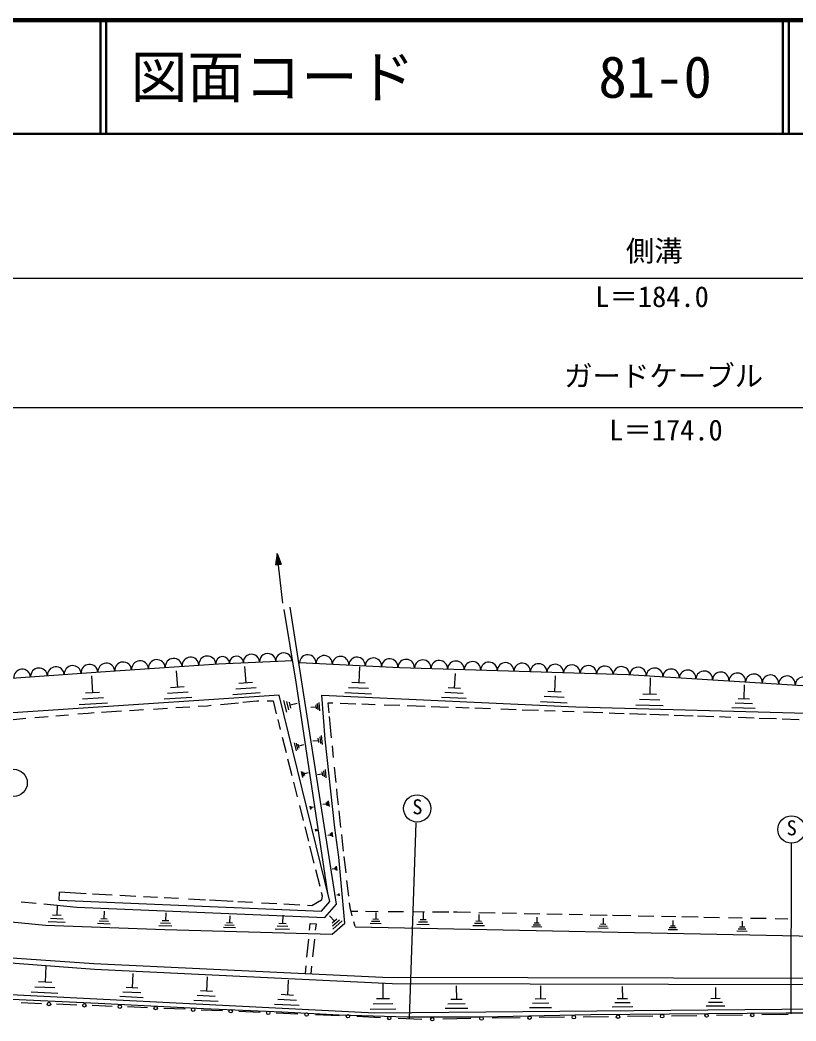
# Model space of a CAD drawing. Units: millimetres, scale not verified. Extents: x 40000 to 680000, y 20000 to 380000.
# Drawn here: x 110661 to 178894, y 292026 to 380000 of the extents above; entities that cross this region are included whole.
import ezdxf
from ezdxf.enums import TextEntityAlignment as Align

# ---------------------------------------------------------------- set-up
doc = ezdxf.new("R2010")
doc.units = ezdxf.units.MM
doc.header["$LTSCALE"] = 1000
for name, color, linetype, lineweight in [('M-BGD', 7, 'Continuous', 25), ('M-STR-STR3', 7, 'Continuous', 25), ('M-STR-STRC', 7, 'Continuous', 25), ('M-TTL', 2, 'Continuous', 140), ('M-TTL-LINE', 7, 'Continuous', 50), ('M-TTL-TXT', 7, 'Continuous', 13)]:
    doc.layers.add(name, color=color, linetype=linetype, lineweight=lineweight)
doc.styles.add('ＭＳ ゴシック', font='')
doc.styles.get('ＭＳ ゴシック').set_extended_font_data('MS Gothic')

msp = doc.modelspace()

# ---------------------------------------------------------------- linework, layer by layer
at = {"layer": 'M-BGD'}
for p, q in [((133268, 333099), (133124, 332109)), ((133186, 332535), (133479, 332570)), ((133193, 332586), (133460, 332618)), ((133201, 332638), (133440, 332666)), ((133208, 332689), (133421, 332714)), ((133216, 332740), (133402, 332762)), ((133223, 332791), (133383, 332810)), ((133231, 332842), (133364, 332858)), ((133238, 332894), (133344, 332906)), ((133245, 332945), (133325, 332954)), ((133253, 332996), (133306, 333002)), ((133260, 333047), (133287, 333050)), ((133784, 328734), (133268, 333099)), ((133268, 333099), (133638, 332170)), ((133124, 332109), (133638, 332170)), ((133127, 332125), (133632, 332185)), ((133134, 332176), (133613, 332233)), ((133141, 332228), (133594, 332281)), ((133149, 332279), (133575, 332329)), ((133156, 332330), (133555, 332377)), ((133164, 332381), (133536, 332425)), ((133171, 332433), (133517, 332474)), ((133179, 332484), (133498, 332522)), ((134940, 321802), (133875, 328189)), ((138488, 302287), (134424, 328382)), ((117747, 322718), (128100, 323430)), ((128100, 323430), (134623, 323703)), ((130411, 323179), (130511, 321739)), ((144036, 323060), (135230, 323512)), ((140501, 323159), (140441, 321749)), ((164131, 322447), (144036, 323060)), ((74501, 319611), (117747, 322718)), ((116941, 322359), (117041, 320869)), ((124401, 322799), (124501, 321349)), ((148911, 322579), (148851, 321289)), ((157711, 322359), (157651, 320959)), ((188646, 320899), (164131, 322447)), ((166081, 322179), (166041, 320729)), ((125101, 321389), (123891, 321309)), ((131441, 321319), (129641, 321199)), ((131111, 321779), (129911, 321699)), ((137725, 303258), (134940, 321802)), ((141301, 321239), (139541, 321319)), ((141021, 321719), (139851, 321769)), ((149391, 321259), (148311, 321309)), ((174341, 321559), (174311, 320339)), ((133456, 320673), (88491, 317673)), ((118011, 320439), (116151, 320319)), ((117661, 320909), (116421, 320829)), ((125771, 320459), (123351, 320299)), ((125441, 320929), (123621, 320809)), ((131771, 320859), (129371, 320699)), ((137907, 302513), (133456, 320673)), ((137493, 316781), (137192, 320652)), ((137192, 320652), (159535, 319641)), ((141571, 320749), (139221, 320859)), ((149891, 320379), (147731, 320469)), ((149641, 320819), (148021, 320889)), ((158501, 320449), (156751, 320539)), ((158231, 320929), (157061, 320989)), ((166931, 320219), (165121, 320269)), ((166641, 320709), (165431, 320739)), ((174811, 320319), (173801, 320349)), ((118351, 319959), (115871, 319799)), ((120288, 319316), (121517, 319392)), ((122386, 319445), (123644, 319523)), ((124351, 319566), (125608, 319644)), ((126321, 319688), (127134, 319738)), ((127134, 319738), (127479, 319771)), ((128291, 319849), (129872, 320001)), ((130259, 320039), (131488, 320157)), ((131488, 320157), (131650, 320157)), ((132392, 320157), (132908, 320157)), ((132908, 320157), (133191, 319035)), ((134131, 319179), (133871, 320199)), ((134301, 319359), (134111, 320119)), ((134471, 319529), (134351, 320039)), ((135021, 319939), (134411, 319789)), ((136231, 319599), (136681, 319639)), ((136661, 319819), (136691, 319449)), ((136801, 319929), (136841, 319369)), ((136941, 320029), (136991, 319289)), ((137746, 319996), (138155, 319981)), ((137834, 319117), (137746, 319996)), ((138808, 319958), (140201, 319908)), ((140712, 319889), (141888, 319847)), ((142695, 319818), (144064, 319769)), ((144708, 319746), (146277, 319690)), ((146827, 319671), (148327, 319617)), ((148972, 319594), (150165, 319551)), ((150648, 319534), (152036, 319484)), ((152939, 319452), (154293, 319403)), ((154811, 319385), (156260, 319333)), ((158771, 319969), (156441, 320079)), ((159535, 319641), (188565, 318824)), ((167221, 319719), (164801, 319789)), ((175301, 319489), (173261, 319549)), ((175061, 319909), (173531, 319949)), ((109781, 318508), (111181, 318628)), ((111958, 318694), (113127, 318793)), ((113800, 318850), (114929, 318946)), ((115738, 319015), (116651, 319093)), ((116651, 319093), (117193, 319126)), ((117834, 319165), (119575, 319272)), ((133323, 318511), (133545, 317632)), ((138057, 316901), (137866, 318798)), ((156779, 319314), (157709, 319281)), ((158353, 319258), (159383, 319221)), ((160218, 319191), (161914, 319130)), ((162465, 319111), (162970, 319093)), ((162970, 319093), (163781, 319064)), ((164265, 319048), (165713, 318997)), ((166033, 318986), (167690, 318929)), ((168175, 318912), (169860, 318853)), ((170247, 318840), (171682, 318790)), ((172173, 318773), (173162, 318739)), ((173810, 318716), (175218, 318668)), ((175669, 318652), (177186, 318599)), ((177670, 318583), (179163, 318531)), ((133711, 316972), (134052, 315622)), ((136861, 316879), (136911, 316499)), ((137011, 316999), (137081, 316419)), ((137151, 317109), (137241, 316339)), ((138332, 308996), (137493, 316781)), ((134961, 315759), (134791, 316479)), ((135091, 315889), (134961, 316429)), ((135211, 316009), (135121, 316369)), ((135601, 316299), (135171, 316189)), ((136421, 316639), (136891, 316689)), ((138228, 315195), (138126, 316214)), ((134190, 315075), (134565, 313589)), ((137481, 314119), (137551, 313409)), ((138449, 312992), (138316, 314323)), ((135531, 313439), (135411, 313959)), ((135621, 313529), (135531, 313919)), ((135711, 313619), (135651, 313879)), ((135991, 313829), (135681, 313749)), ((136811, 313689), (137231, 313739)), ((137211, 313909), (137251, 313559)), ((137351, 314019), (137401, 313489)), ((134707, 313027), (135032, 311738)), ((138552, 311964), (138507, 312420)), ((138660, 311010), (138552, 311964)), ((135228, 310964), (135557, 309659)), ((136231, 310619), (136161, 310899)), ((136281, 310669), (136231, 310879)), ((136321, 310719), (136291, 310859)), ((136471, 310829), (136311, 310789)), ((137291, 311069), (137601, 311109)), ((137581, 311229), (137611, 310979)), ((137681, 311309), (137721, 310929)), ((137771, 311379), (137831, 310869)), ((138883, 309042), (138718, 310501)), ((135699, 309098), (136022, 307816)), ((136711, 308669), (136651, 308899)), ((136751, 308709), (136711, 308879)), ((136791, 308749), (136761, 308859)), ((136911, 308839), (136781, 308809)), ((138698, 306416), (138332, 308996)), ((137731, 308359), (137961, 308399)), ((137941, 308489), (137971, 308299)), ((138011, 308549), (138061, 308259)), ((138081, 308609), (138141, 308219)), ((139119, 306961), (138956, 308405)), ((136129, 307391), (136506, 305897)), ((139235, 300631), (138698, 306416)), ((139335, 305053), (139173, 306483)), ((136648, 305336), (137014, 303887)), ((138121, 305399), (138341, 305419)), ((138331, 305509), (138351, 305329)), ((138401, 305569), (138431, 305289)), ((138471, 305619), (138511, 305249)), ((139567, 303004), (139412, 304377)), ((114103, 302642), (114144, 303335)), ((114103, 302642), (137165, 301674)), ((116477, 303211), (114144, 303335)), ((118750, 303090), (117029, 303182)), ((120845, 302979), (119453, 303053)), ((122747, 302878), (121522, 302943)), ((124586, 302781), (123326, 302848)), ((126976, 302654), (125487, 302733)), ((129408, 302525), (127329, 302635)), ((137165, 302642), (136327, 302158)), ((137151, 303340), (137230, 303029)), ((137230, 303029), (137165, 302642)), ((138511, 303119), (138631, 303129)), ((138621, 303179), (138631, 303079)), ((138661, 303209), (138671, 303059)), ((138691, 303229), (138711, 303039)), ((110751, 302506), (112071, 302378)), ((112758, 302311), (115651, 302029)), ((113941, 302199), (113911, 301309)), ((115651, 302029), (137456, 301126)), ((131112, 302435), (129822, 302503)), ((133244, 302322), (131883, 302394)), ((135272, 302214), (133848, 302290)), ((136327, 302158), (135951, 302178)), ((137165, 301674), (137907, 302513)), ((137456, 301126), (138488, 302287)), ((139681, 301997), (139635, 302403)), ((139878, 301267), (139681, 301997)), ((103861, 301341), (112893, 300438)), ((114461, 300989), (113341, 301029)), ((114281, 301289), (113531, 301319)), ((118311, 300989), (117761, 301009)), ((118061, 301669), (118041, 300999)), ((123481, 301519), (123461, 300829)), ((129101, 301279), (129091, 300639)), ((133761, 301329), (133741, 300579)), ((137881, 301279), (138311, 300799)), ((138511, 300969), (138101, 300619)), ((138751, 300899), (138141, 300369)), ((140352, 301643), (139775, 301648)), ((142160, 301630), (141030, 301638)), ((142181, 300959), (141691, 300969)), ((141951, 301549), (141941, 300969)), ((144387, 301613), (143031, 301623)), ((146224, 301599), (145290, 301606)), ((146371, 300909), (145841, 300919)), ((146121, 301559), (146111, 300919)), ((148355, 301583), (146934, 301594)), ((149100, 301578), (148774, 301580)), ((150286, 301553), (149100, 301578)), ((152445, 301509), (150998, 301539)), ((151011, 301389), (151001, 300789)), ((154311, 301470), (153059, 301496)), ((156378, 301428), (154989, 301457)), ((156111, 301149), (156101, 300629)), ((158348, 301387), (156991, 301415)), ((160124, 301351), (158960, 301375)), ((162285, 301306), (160801, 301337)), ((161951, 301069), (161941, 300529)), ((164381, 301263), (162769, 301297)), ((166380, 301222), (165028, 301250)), ((168314, 301182), (167059, 301208)), ((170282, 301142), (168864, 301171)), ((172155, 301103), (170798, 301131)), ((174156, 301062), (172961, 301087)), ((176274, 301019), (174896, 301047)), ((178182, 300980), (177050, 301003)), ((112893, 300438), (123387, 300072)), ((114631, 300679), (113141, 300729)), ((118581, 300539), (117471, 300579)), ((118451, 300769), (117621, 300799)), ((124021, 300349), (122871, 300379)), ((123891, 300589), (123021, 300609)), ((123751, 300819), (123171, 300839)), ((123387, 300072), (138117, 299664)), ((129601, 300199), (128541, 300229)), ((129481, 300419), (128681, 300439)), ((129351, 300629), (128821, 300649)), ((134351, 300069), (133101, 300099)), ((134201, 300319), (133271, 300349)), ((134051, 300569), (133431, 300589)), ((136124, 299999), (136182, 300595)), ((136182, 300595), (136689, 300553)), ((136689, 300553), (136629, 299994)), ((138117, 299664), (139235, 300631)), ((138991, 300819), (138181, 300109)), ((140133, 300320), (140020, 300740)), ((140135, 300312), (180614, 299481)), ((142421, 300559), (141441, 300579)), ((142301, 300759), (141571, 300779)), ((146631, 300479), (145561, 300499)), ((146501, 300699), (145701, 300709)), ((151491, 300379), (150491, 300399)), ((151371, 300579), (150621, 300599)), ((151251, 300779), (150751, 300789)), ((156531, 300269), (155661, 300289)), ((156431, 300449), (155771, 300459)), ((156321, 300629), (155881, 300629)), ((162381, 300149), (161481, 300169)), ((162281, 300339), (161601, 300349)), ((162171, 300519), (161711, 300529)), ((168461, 300029), (167641, 300049)), ((168371, 300199), (167751, 300209)), ((168271, 300359), (167851, 300369)), ((168071, 300859), (168061, 300369)), ((174491, 300089), (173821, 300099)), ((174381, 300269), (173931, 300279)), ((174171, 300809), (174161, 300279)), ((135895, 297642), (136048, 299222)), ((136547, 299219), (136380, 297654)), ((174601, 299899), (173701, 299919)), ((117215, 296545), (97434, 298077)), ((103029, 298077), (117148, 297078)), ((112941, 296839), (112871, 295439)), ((117148, 297078), (142524, 295879)), ((143390, 295279), (117215, 296545)), ((135755, 296199), (135820, 296874)), ((136293, 296837), (136223, 296177)), ((120571, 296189), (120511, 294949)), ((127121, 295909), (127061, 294639)), ((134231, 295619), (134171, 294309)), ((142524, 295879), (194475, 295746)), ((95169, 295080), (141858, 292748)), ((113731, 294929), (111971, 295009)), ((113461, 295409), (112281, 295459)), ((121031, 294919), (119991, 294969)), ((142561, 295339), (142571, 293969)), ((179822, 295213), (143390, 295279)), ((149021, 295109), (149031, 293919)), ((156421, 295109), (156431, 293959)), ((163621, 295059), (163631, 293979)), ((171811, 294969), (171821, 293989)), ((106903, 294097), (117532, 293605)), ((113991, 294439), (111651, 294559)), ((121501, 294069), (119431, 294169)), ((121271, 294499), (119711, 294569)), ((128071, 293739), (125951, 293839)), ((127831, 294179), (126241, 294259)), ((127591, 294609), (126531, 294669)), ((134961, 293829), (133331, 293919)), ((134711, 294279), (133621, 294339)), ((143141, 293979), (142001, 293959)), ((149531, 293919), (148531, 293909)), ((156911, 293959), (155951, 293949)), ((164081, 293979), (163181, 293969)), ((172231, 293989), (171411, 293979)), ((112546, 293542), (110768, 293608)), ((115658, 293425), (113880, 293491)), ((118770, 293308), (116992, 293374)), ((117532, 293605), (126800, 293113)), ((121882, 293191), (120104, 293257)), ((125181, 293050), (123296, 293130)), ((128480, 292910), (126595, 292990)), ((126800, 293113), (133692, 292823)), ((135211, 293379), (133031, 293489)), ((143721, 293069), (141441, 293049)), ((143431, 293529), (141721, 293509)), ((141858, 292748), (185617, 293148)), ((150041, 293119), (148041, 293109)), ((149791, 293519), (148291, 293509)), ((157401, 293189), (155471, 293169)), ((157161, 293579), (155711, 293559)), ((164541, 293259), (162731, 293239)), ((164311, 293619), (162961, 293609)), ((172651, 293329), (171001, 293319)), ((172441, 293659), (171211, 293649)), ((131780, 292769), (129894, 292850)), ((135079, 292629), (133193, 292709)), ((133692, 292823), (138732, 292562)), ((138713, 292473), (136636, 292562)), ((138732, 292562), (144698, 292389)), ((142348, 292317), (140271, 292406)), ((145982, 292161), (143905, 292250)), ((144698, 292389), (151301, 292389)), ((150311, 292231), (147837, 292191)), ((151301, 292389), (160859, 292591)), ((154640, 292301), (152166, 292261)), ((158524, 292348), (156304, 292321)), ((162408, 292395), (160188, 292368)), ((160859, 292591), (167751, 292649)), ((166292, 292442), (164072, 292415)), ((167751, 292649), (178033, 292736)), ((170176, 292489), (167956, 292462)), ((174185, 292535), (171894, 292509)), ((178194, 292582), (175903, 292555)), ((178033, 292736), (186548, 292794))]:
    msp.add_line(p, q, dxfattribs=at)
for centre in [(113213, 293516), (116325, 293399), (119437, 293282), (122589, 293160), (125888, 293020), (129187, 292880), (132487, 292739), (135858, 292596), (139492, 292440), (143127, 292284), (146910, 292176), (151238, 292246), (155472, 292311), (159356, 292358), (163240, 292405), (167124, 292452), (171035, 292499), (175044, 292545)]:
    msp.add_circle(centre, 150, dxfattribs=at)
for centre, radius, start, end in [((122694, 323045), 742, 4.07585, 184.07585), ((124174, 323151), 742, 4.07585, 184.07585), ((125654, 323256), 742, 4.07585, 184.07585), ((127135, 323362), 742, 4.07585, 184.07585), ((128481, 323441), 607, 2.53905, 182.53905), ((129694, 323495), 607, 2.53905, 182.53905), ((131012, 323552), 712, 2.39606, 182.39606), ((132435, 323611), 712, 2.39606, 182.39606), ((133857, 323671), 712, 2.39606, 182.39606), ((135970, 323492), 721, 357.21252, 177.21252), ((137410, 323422), 721, 357.21252, 177.21252), ((138849, 323352), 721, 357.21252, 177.21252), ((140289, 323281), 721, 357.21252, 177.21252), ((141729, 323211), 721, 357.21252, 177.21252), ((143168, 323141), 721, 357.21252, 177.21252), ((144616, 323082), 728, 358.09085, 178.09085), ((146072, 323033), 728, 358.09085, 178.09085), ((110853, 322201), 742, 4.07585, 184.07585), ((112333, 322307), 742, 4.07585, 184.07585), ((113813, 322412), 742, 4.07585, 184.07585), ((115294, 322518), 742, 4.07585, 184.07585), ((116774, 322623), 742, 4.07585, 184.07585), ((118254, 322729), 742, 4.07585, 184.07585), ((119734, 322834), 742, 4.07585, 184.07585), ((121214, 322940), 742, 4.07585, 184.07585), ((147528, 322985), 728, 358.09085, 178.09085), ((148984, 322936), 728, 358.09085, 178.09085), ((150440, 322888), 728, 358.09085, 178.09085), ((151896, 322839), 728, 358.09085, 178.09085), ((153352, 322791), 728, 358.09085, 178.09085), ((154807, 322742), 728, 358.09085, 178.09085), ((156263, 322694), 728, 358.09085, 178.09085), ((157719, 322645), 728, 358.09085, 178.09085), ((159175, 322595), 728, 357.96367, 177.96367), ((160631, 322543), 728, 357.96367, 177.96367), ((162087, 322492), 728, 357.96367, 177.96367), ((163543, 322440), 728, 357.96367, 177.96367), ((164999, 322388), 728, 357.96367, 177.96367), ((166455, 322318), 729, 356.56637, 176.56637), ((167910, 322231), 729, 356.56637, 176.56637), ((169366, 322144), 729, 356.56637, 176.56637), ((170822, 322056), 729, 356.56637, 176.56637), ((172278, 321969), 729, 356.56637, 176.56637), ((173734, 321882), 729, 356.56637, 176.56637), ((175190, 321794), 729, 356.56637, 176.56637), ((176646, 321707), 729, 356.56637, 176.56637), ((178102, 321620), 729, 356.56637, 176.56637), ((179558, 321532), 729, 356.56637, 176.56637)]:
    msp.add_arc(centre, radius, start, end, dxfattribs=at)
at = {"layer": 'M-STR-STR3'}
for p, q in [((250902, 357283), (72069, 357283)), ((246896, 345913), (77392, 345913))]:
    msp.add_line(p, q, dxfattribs=at)
at = {"layer": 'M-STR-STRC'}
for p, q in [((145460, 309444), (144875, 292209)), ((178481, 307674), (178450, 292652))]:
    msp.add_line(p, q, dxfattribs=at)
for centre in [(110101, 312947), (145590, 310710), (178502, 308860)]:
    msp.add_circle(centre, 1200, dxfattribs=at)
at = {"layer": 'M-TTL'}
msp.add_line((680000, 380000), (40000, 380000), dxfattribs=at)
at = {"layer": 'M-TTL-LINE'}
for p, q in [((117750, 380000), (117750, 370000)), ((118250, 380000), (118250, 370000)), ((177750, 380000), (177750, 370000)), ((178250, 380000), (178250, 370000)), ((40000, 370000), (680000, 370000))]:
    msp.add_line(p, q, dxfattribs=at)

# ---------------------------------------------------------------- texts
at = {"layer": 'M-STR-STR3', "style": 'ＭＳ ゴシック'}
for s, p in [('側溝', (163932, 358241)), ('L＝184.0', (161247, 354223)), ('ガードケーブル', (158505, 347254)), ('L＝174.0', (162466, 342500))]:
    msp.add_text(s, height=1833, dxfattribs=at).set_placement(p, align=Align.BOTTOM_LEFT)
at = {"layer": 'M-STR-STRC', "style": 'ＭＳ ゴシック'}
for p in [(145156, 309793), (178069, 307944)]:
    msp.add_text('S', height=1320, dxfattribs=at).set_placement(p, align=Align.BOTTOM_LEFT)
at = {"layer": 'M-TTL-TXT', "style": 'ＭＳ ゴシック'}
for s, p in [('図面コード', (120380, 375000)), ('81-0', (161521, 375000))]:
    msp.add_text(s, height=3666, dxfattribs=at).set_placement(p, align=Align.MIDDLE_LEFT)

doc.saveas('drawing.dxf')
